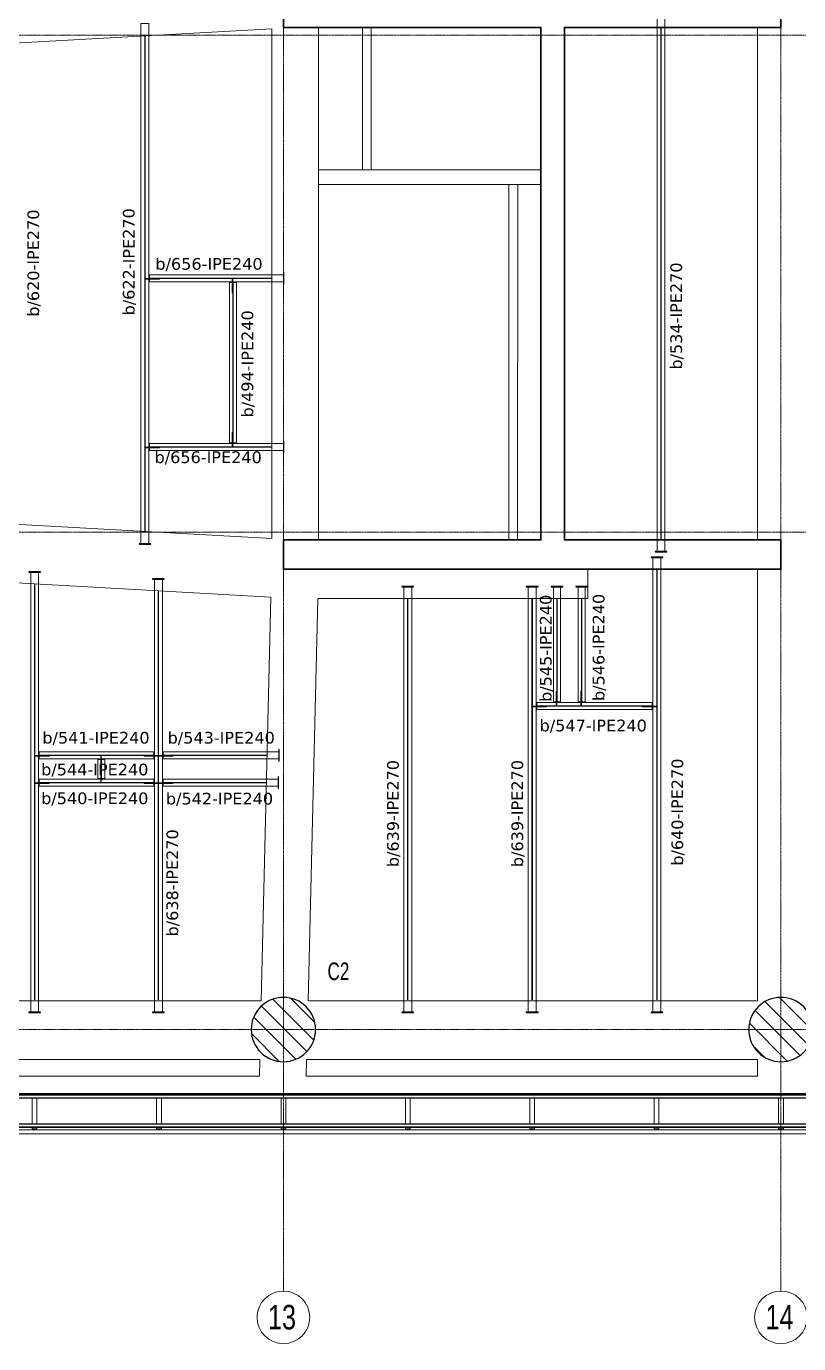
# Model space of a CAD drawing. Header units: millimetres. Extents: x -900 to 77642, y -21218 to 30657.
# Drawn here: x 51505 to 64699, y -5370 to 17150 of the extents above; entities that cross this region are included whole.
import ezdxf

# ---------------------------------------------------------------- set-up
doc = ezdxf.new("R2010")
doc.units = ezdxf.units.MM
doc.header["$LTSCALE"] = 0.9
doc.linetypes.add('Grid Line', pattern=[3.33375, 1.905, -0.47625, 0.47625, -0.47625])
for name, color, linetype, lineweight in [('0-1', 7, 'Continuous', 5), ('A_ALMA', 255, 'Continuous', 5), ('E_COLUMNAS', 1, 'Continuous', 18), ('E_COLUMNAS-3', 1, 'Continuous', 35), ('E_COLUMNAS-4', 1, 'Continuous', 25), ('E_EJES', 8, 'Continuous', 9), ('E_EJES-1', 8, 'Grid Line', 9), ('E_MUROS-1', 2, 'Continuous', 35), ('E_TEXTO', 3, 'Continuous', 9), ('E_VIGAS', 5, 'Continuous', 9), ('E_VIGAS-1', 5, 'Continuous', 5), ('E_VIGAS-2', 10, 'Continuous', 25), ('P-PLATINA', 6, 'Continuous', 15), ('S-STRS', 31, 'Continuous', 9), ('VIGAS_HCB', 253, 'Continuous', 15)]:
    doc.layers.add(name, color=color, linetype=linetype, lineweight=lineweight)
doc.styles.add('Arial Narrow', font='', dxfattribs={"width": 0.85, "height": 0.3})
doc.styles.add('Swis721 LtCn BT', font='swisscl.ttf', dxfattribs={"height": 0.42})
doc.styles.add('VERDANA', font='verdana.ttf')
doc.styles.get('Arial Narrow').set_extended_font_data('Arial Narrow')

# ---------------------------------------------------------------- blocks, each defined once
blk = doc.blocks.new('EST_SFM_VIGA-METALICA-SECCION-C - EST_SFM_VIGA-METALICA-UPN100-1527742-_42_00m_N_E_-NIVEL-11 DOC')
at = {"layer": 'E_VIGAS-2'}
for p, q in [((34.044, 0.018), (-34.827, 0.018)), ((-34.827, -0.032), (34.044, -0.032))]:
    blk.add_line(p, q, dxfattribs=at)
blk = doc.blocks.new('EST_SFM_VIGA-METALICA-SECCION-C - EST_SFM_VIGA-METALICA-UPN100-1527772-_42_00m_N_E_-NIVEL-11 DOC')
at = {"layer": 'E_VIGAS-2'}
for p, q in [((34.942, 0.032), (-34.929, 0.032)), ((-34.929, -0.018), (34.942, -0.018))]:
    blk.add_line(p, q, dxfattribs=at)
blk = doc.blocks.new('EST_SFM_VIGA-METALICA-SECCION-C - EST_SFM_VIGA-METALICA-UPN160-1579051-_42_00m_N_E_-NIVEL-11 DOC')
at = {"layer": 'E_VIGAS-1'}
for p, q in [((30.107, 0.047), (-30.264, 0.047)), ((-30.269, -0.018), (30.113, -0.018))]:
    blk.add_line(p, q, dxfattribs=at)
blk = doc.blocks.new('DCTIB_CNI_EST_MOD-1A-FAC_0001_rvt-1-_42_00m_N_E_-NIVEL-11 DOC')
at = {"layer": 'E_VIGAS-1'}
for p, q in [((-27.454, 139.567), (-27.372, 139.567)), ((-27.454, 139.567), (-27.454, 139.545)), ((-27.454, 139.495), (-27.454, 139.045)), ((-27.372, 139.567), (-27.372, 139.545)), ((-27.372, 139.495), (-27.372, 139.045)), ((-25.328, 139.567), (-25.246, 139.567)), ((-25.328, 139.567), (-25.328, 139.545)), ((-25.328, 139.495), (-25.328, 139.045)), ((-25.246, 139.567), (-25.246, 139.545)), ((-25.246, 139.495), (-25.246, 139.045)), ((-23.203, 139.567), (-23.121, 139.567)), ((-23.203, 139.567), (-23.203, 139.545)), ((-23.203, 139.495), (-23.203, 139.045)), ((-23.121, 139.567), (-23.121, 139.545)), ((-23.121, 139.495), (-23.121, 139.045)), ((-21.078, 139.567), (-20.996, 139.567)), ((-21.078, 139.545), (-21.078, 139.567)), ((-21.078, 139.045), (-21.078, 139.495)), ((-20.996, 139.545), (-20.996, 139.567)), ((-20.996, 139.045), (-20.996, 139.495)), ((-18.953, 139.567), (-18.871, 139.567)), ((-18.953, 139.567), (-18.953, 139.545)), ((-18.953, 139.495), (-18.953, 139.045)), ((-18.871, 139.567), (-18.871, 139.545)), ((-18.871, 139.495), (-18.871, 139.045)), ((-16.828, 139.567), (-16.746, 139.567)), ((-16.828, 139.567), (-16.828, 139.545)), ((-16.828, 139.495), (-16.828, 139.045)), ((-16.746, 139.567), (-16.746, 139.545)), ((-16.746, 139.495), (-16.746, 139.045)), ((-14.703, 139.567), (-14.621, 139.567)), ((-14.703, 139.567), (-14.703, 139.545)), ((-14.703, 139.495), (-14.703, 139.045)), ((-14.621, 139.567), (-14.621, 139.545)), ((-14.621, 139.495), (-14.621, 139.045)), ((-27.454, 138.995), (-27.454, 138.967)), ((-27.454, 138.967), (-27.372, 138.967)), ((-27.454, 138.966), (-27.454, 138.967)), ((-27.426, 138.966), (-27.454, 138.966)), ((-27.415, 138.961), (-27.415, 138.966)), ((-27.415, 138.947), (-27.415, 138.961)), ((-27.41, 138.966), (-27.41, 138.961)), ((-27.41, 138.961), (-27.41, 138.947)), ((-27.372, 138.966), (-27.399, 138.966)), ((-27.372, 138.995), (-27.372, 138.967)), ((-27.372, 138.967), (-27.372, 138.966)), ((-25.328, 138.995), (-25.328, 138.967)), ((-25.328, 138.967), (-25.246, 138.967)), ((-25.328, 138.966), (-25.328, 138.967)), ((-25.3, 138.966), (-25.328, 138.966)), ((-25.29, 138.961), (-25.29, 138.966)), ((-25.29, 138.947), (-25.29, 138.961)), ((-25.285, 138.966), (-25.285, 138.961)), ((-25.285, 138.961), (-25.285, 138.947)), ((-25.246, 138.966), (-25.274, 138.966)), ((-25.246, 138.995), (-25.246, 138.967)), ((-25.246, 138.967), (-25.246, 138.966)), ((-23.203, 138.995), (-23.203, 138.967)), ((-23.203, 138.967), (-23.121, 138.967)), ((-23.203, 138.966), (-23.203, 138.967)), ((-23.175, 138.966), (-23.203, 138.966)), ((-23.164, 138.961), (-23.164, 138.966)), ((-23.164, 138.947), (-23.164, 138.961)), ((-23.159, 138.966), (-23.159, 138.961)), ((-23.159, 138.961), (-23.159, 138.947)), ((-23.121, 138.966), (-23.149, 138.966)), ((-23.121, 138.995), (-23.121, 138.967)), ((-23.121, 138.967), (-23.121, 138.966)), ((-21.078, 138.967), (-21.078, 138.995)), ((-21.078, 138.966), (-21.078, 138.967)), ((-21.078, 138.967), (-20.996, 138.967)), ((-21.05, 138.966), (-21.078, 138.966)), ((-21.04, 138.961), (-21.04, 138.966)), ((-21.04, 138.947), (-21.04, 138.961)), ((-21.035, 138.966), (-21.035, 138.961)), ((-21.035, 138.961), (-21.035, 138.947)), ((-20.996, 138.966), (-21.024, 138.966)), ((-20.996, 138.967), (-20.996, 138.995)), ((-20.996, 138.967), (-20.996, 138.966)), ((-18.953, 138.995), (-18.953, 138.967)), ((-18.953, 138.967), (-18.871, 138.967)), ((-18.953, 138.966), (-18.953, 138.967)), ((-18.925, 138.966), (-18.953, 138.966)), ((-18.915, 138.961), (-18.915, 138.966)), ((-18.915, 138.947), (-18.915, 138.961)), ((-18.91, 138.966), (-18.91, 138.961)), ((-18.91, 138.961), (-18.91, 138.947)), ((-18.871, 138.966), (-18.899, 138.966)), ((-18.871, 138.995), (-18.871, 138.967)), ((-18.871, 138.967), (-18.871, 138.966)), ((-16.828, 138.995), (-16.828, 138.967)), ((-16.828, 138.967), (-16.746, 138.967)), ((-16.828, 138.966), (-16.828, 138.967)), ((-16.8, 138.966), (-16.828, 138.966)), ((-16.79, 138.961), (-16.79, 138.966)), ((-16.79, 138.947), (-16.79, 138.961)), ((-16.785, 138.966), (-16.785, 138.961)), ((-16.785, 138.961), (-16.785, 138.947)), ((-16.746, 138.966), (-16.774, 138.966)), ((-16.746, 138.995), (-16.746, 138.967)), ((-16.746, 138.967), (-16.746, 138.966)), ((-14.703, 138.995), (-14.703, 138.967)), ((-14.621, 138.967), (-14.703, 138.967)), ((-14.703, 138.967), (-14.621, 138.967)), ((-14.703, 138.966), (-14.703, 138.967)), ((-14.675, 138.966), (-14.703, 138.966)), ((-14.665, 138.961), (-14.665, 138.966)), ((-14.665, 138.947), (-14.665, 138.961)), ((-14.66, 138.966), (-14.66, 138.961)), ((-14.66, 138.961), (-14.66, 138.947)), ((-14.621, 138.966), (-14.649, 138.966)), ((-14.621, 138.995), (-14.621, 138.967)), ((-14.621, 138.967), (-14.621, 138.966))]:
    blk.add_line(p, q, dxfattribs=at)
for points, knots in [([(-27.415, 138.961), (-27.415, 138.962), (-27.415, 138.963), (-27.417, 138.965), (-27.419, 138.965), (-27.42, 138.966), (-27.421, 138.966), (-27.423, 138.966), (-27.424, 138.966), (-27.426, 138.966)], [0, 0, 0, 0, 0.285714, 0.428571, 0.571429, 0.678571, 0.732143, 0.785714, 1, 1, 1, 1]), ([(-27.426, 138.966), (-27.425, 138.966), (-27.423, 138.966), (-27.421, 138.966), (-27.419, 138.965), (-27.417, 138.964), (-27.415, 138.963), (-27.415, 138.962), (-27.415, 138.961)], [0, 0, 0, 0, 0.142857, 0.285714, 0.428571, 0.571429, 0.785714, 1, 1, 1, 1]), ([(-27.41, 138.961), (-27.41, 138.962), (-27.41, 138.963), (-27.408, 138.965), (-27.407, 138.965), (-27.405, 138.966), (-27.404, 138.966), (-27.402, 138.966), (-27.401, 138.966), (-27.399, 138.966)], [0, 0, 0, 0, 0.285714, 0.428571, 0.571429, 0.678571, 0.732143, 0.785714, 1, 1, 1, 1]), ([(-27.399, 138.966), (-27.4, 138.966), (-27.402, 138.966), (-27.404, 138.966), (-27.406, 138.965), (-27.408, 138.964), (-27.41, 138.963), (-27.41, 138.962), (-27.41, 138.961)], [0, 0, 0, 0, 0.142857, 0.285714, 0.428571, 0.571429, 0.785714, 1, 1, 1, 1]), ([(-25.29, 138.961), (-25.29, 138.962), (-25.29, 138.963), (-25.292, 138.965), (-25.293, 138.965), (-25.295, 138.966), (-25.296, 138.966), (-25.297, 138.966), (-25.299, 138.966), (-25.3, 138.966)], [0, 0, 0, 0, 0.285714, 0.428571, 0.571429, 0.678571, 0.732143, 0.785714, 1, 1, 1, 1]), ([(-25.3, 138.966), (-25.299, 138.966), (-25.298, 138.966), (-25.295, 138.966), (-25.293, 138.965), (-25.291, 138.964), (-25.29, 138.963), (-25.29, 138.962), (-25.29, 138.961)], [0, 0, 0, 0, 0.142857, 0.285714, 0.428571, 0.571429, 0.785714, 1, 1, 1, 1]), ([(-25.285, 138.961), (-25.285, 138.962), (-25.284, 138.963), (-25.283, 138.965), (-25.281, 138.965), (-25.28, 138.966), (-25.279, 138.966), (-25.277, 138.966), (-25.275, 138.966), (-25.274, 138.966)], [0, 0, 0, 0, 0.285714, 0.428571, 0.571429, 0.678571, 0.732143, 0.785714, 1, 1, 1, 1]), ([(-25.274, 138.966), (-25.275, 138.966), (-25.276, 138.966), (-25.279, 138.966), (-25.281, 138.965), (-25.283, 138.964), (-25.284, 138.963), (-25.285, 138.962), (-25.285, 138.961)], [0, 0, 0, 0, 0.142857, 0.285714, 0.428571, 0.571429, 0.785714, 1, 1, 1, 1]), ([(-23.164, 138.961), (-23.164, 138.962), (-23.165, 138.963), (-23.166, 138.965), (-23.168, 138.965), (-23.169, 138.966), (-23.17, 138.966), (-23.172, 138.966), (-23.174, 138.966), (-23.175, 138.966)], [0, 0, 0, 0, 0.285714, 0.428571, 0.571429, 0.678571, 0.732143, 0.785714, 1, 1, 1, 1]), ([(-23.175, 138.966), (-23.174, 138.966), (-23.173, 138.966), (-23.17, 138.966), (-23.168, 138.965), (-23.166, 138.964), (-23.165, 138.963), (-23.164, 138.962), (-23.164, 138.961)], [0, 0, 0, 0, 0.142857, 0.285714, 0.428571, 0.571429, 0.785714, 1, 1, 1, 1]), ([(-23.159, 138.961), (-23.159, 138.962), (-23.159, 138.963), (-23.157, 138.965), (-23.156, 138.965), (-23.154, 138.966), (-23.153, 138.966), (-23.152, 138.966), (-23.15, 138.966), (-23.149, 138.966)], [0, 0, 0, 0, 0.285714, 0.428571, 0.571429, 0.678571, 0.732143, 0.785714, 1, 1, 1, 1]), ([(-23.149, 138.966), (-23.15, 138.966), (-23.151, 138.966), (-23.154, 138.966), (-23.156, 138.965), (-23.158, 138.964), (-23.159, 138.963), (-23.159, 138.962), (-23.159, 138.961)], [0, 0, 0, 0, 0.142857, 0.285714, 0.428571, 0.571429, 0.785714, 1, 1, 1, 1]), ([(-21.05, 138.966), (-21.049, 138.966), (-21.048, 138.966), (-21.045, 138.966), (-21.043, 138.965), (-21.041, 138.964), (-21.04, 138.963), (-21.04, 138.962), (-21.04, 138.961)], [0, 0, 0, 0, 0.142857, 0.285714, 0.428571, 0.571429, 0.785714, 1, 1, 1, 1]), ([(-21.04, 138.961), (-21.04, 138.962), (-21.04, 138.963), (-21.042, 138.965), (-21.043, 138.965), (-21.045, 138.966), (-21.046, 138.966), (-21.047, 138.966), (-21.049, 138.966), (-21.05, 138.966)], [0, 0, 0, 0, 0.285714, 0.428571, 0.571429, 0.678571, 0.732143, 0.785714, 1, 1, 1, 1]), ([(-21.024, 138.966), (-21.025, 138.966), (-21.026, 138.966), (-21.029, 138.966), (-21.031, 138.965), (-21.033, 138.964), (-21.034, 138.963), (-21.035, 138.962), (-21.035, 138.961)], [0, 0, 0, 0, 0.142857, 0.285714, 0.428571, 0.571429, 0.785714, 1, 1, 1, 1]), ([(-21.035, 138.961), (-21.035, 138.962), (-21.034, 138.963), (-21.033, 138.965), (-21.031, 138.965), (-21.03, 138.966), (-21.029, 138.966), (-21.027, 138.966), (-21.025, 138.966), (-21.024, 138.966)], [0, 0, 0, 0, 0.285714, 0.428571, 0.571429, 0.678571, 0.732143, 0.785714, 1, 1, 1, 1]), ([(-18.915, 138.961), (-18.915, 138.962), (-18.915, 138.963), (-18.917, 138.965), (-18.918, 138.965), (-18.92, 138.966), (-18.921, 138.966), (-18.922, 138.966), (-18.924, 138.966), (-18.925, 138.966)], [0, 0, 0, 0, 0.285714, 0.428571, 0.571429, 0.678571, 0.732143, 0.785714, 1, 1, 1, 1]), ([(-18.925, 138.966), (-18.924, 138.966), (-18.923, 138.966), (-18.92, 138.966), (-18.918, 138.965), (-18.916, 138.964), (-18.915, 138.963), (-18.915, 138.962), (-18.915, 138.961)], [0, 0, 0, 0, 0.142857, 0.285714, 0.428571, 0.571429, 0.785714, 1, 1, 1, 1]), ([(-18.91, 138.961), (-18.91, 138.962), (-18.909, 138.963), (-18.908, 138.965), (-18.906, 138.965), (-18.905, 138.966), (-18.904, 138.966), (-18.902, 138.966), (-18.9, 138.966), (-18.899, 138.966)], [0, 0, 0, 0, 0.285714, 0.428571, 0.571429, 0.678571, 0.732143, 0.785714, 1, 1, 1, 1]), ([(-18.899, 138.966), (-18.9, 138.966), (-18.901, 138.966), (-18.904, 138.966), (-18.906, 138.965), (-18.908, 138.964), (-18.909, 138.963), (-18.91, 138.962), (-18.91, 138.961)], [0, 0, 0, 0, 0.142857, 0.285714, 0.428571, 0.571429, 0.785714, 1, 1, 1, 1]), ([(-16.79, 138.961), (-16.79, 138.962), (-16.79, 138.963), (-16.792, 138.965), (-16.793, 138.965), (-16.795, 138.966), (-16.796, 138.966), (-16.797, 138.966), (-16.799, 138.966), (-16.8, 138.966)], [0, 0, 0, 0, 0.285714, 0.428571, 0.571429, 0.678571, 0.732143, 0.785714, 1, 1, 1, 1]), ([(-16.8, 138.966), (-16.799, 138.966), (-16.798, 138.966), (-16.795, 138.966), (-16.793, 138.965), (-16.791, 138.964), (-16.79, 138.963), (-16.79, 138.962), (-16.79, 138.961)], [0, 0, 0, 0, 0.142857, 0.285714, 0.428571, 0.571429, 0.785714, 1, 1, 1, 1]), ([(-16.785, 138.961), (-16.785, 138.962), (-16.784, 138.963), (-16.783, 138.965), (-16.781, 138.965), (-16.78, 138.966), (-16.779, 138.966), (-16.777, 138.966), (-16.775, 138.966), (-16.774, 138.966)], [0, 0, 0, 0, 0.285714, 0.428571, 0.571429, 0.678571, 0.732143, 0.785714, 1, 1, 1, 1]), ([(-16.774, 138.966), (-16.775, 138.966), (-16.776, 138.966), (-16.779, 138.966), (-16.781, 138.965), (-16.783, 138.964), (-16.784, 138.963), (-16.785, 138.962), (-16.785, 138.961)], [0, 0, 0, 0, 0.142857, 0.285714, 0.428571, 0.571429, 0.785714, 1, 1, 1, 1]), ([(-14.665, 138.961), (-14.665, 138.962), (-14.665, 138.963), (-14.667, 138.965), (-14.668, 138.965), (-14.67, 138.966), (-14.671, 138.966), (-14.672, 138.966), (-14.674, 138.966), (-14.675, 138.966)], [0, 0, 0, 0, 0.285714, 0.428571, 0.571429, 0.678571, 0.732143, 0.785714, 1, 1, 1, 1]), ([(-14.675, 138.966), (-14.674, 138.966), (-14.673, 138.966), (-14.67, 138.966), (-14.668, 138.965), (-14.666, 138.964), (-14.665, 138.963), (-14.665, 138.962), (-14.665, 138.961)], [0, 0, 0, 0, 0.142857, 0.285714, 0.428571, 0.571429, 0.785714, 1, 1, 1, 1]), ([(-14.66, 138.961), (-14.66, 138.962), (-14.659, 138.963), (-14.658, 138.965), (-14.656, 138.965), (-14.655, 138.966), (-14.654, 138.966), (-14.652, 138.966), (-14.65, 138.966), (-14.649, 138.966)], [0, 0, 0, 0, 0.285714, 0.428571, 0.571429, 0.678571, 0.732143, 0.785714, 1, 1, 1, 1]), ([(-14.649, 138.966), (-14.65, 138.966), (-14.651, 138.966), (-14.654, 138.966), (-14.656, 138.965), (-14.658, 138.964), (-14.659, 138.963), (-14.66, 138.962), (-14.66, 138.961)], [0, 0, 0, 0, 0.142857, 0.285714, 0.428571, 0.571429, 0.785714, 1, 1, 1, 1])]:
    blk.add_open_spline(points, degree=3, knots=knots, dxfattribs=at)
at = {"layer": 'E_VIGAS-2'}
for p, q in [((-74.597, 139.545), (-5.727, 139.545)), ((-5.727, 139.545), (-74.597, 139.545)), ((-5.177, 138.995), (-75.147, 138.995)), ((-75.147, 138.995), (-5.177, 138.995))]:
    blk.add_line(p, q, dxfattribs=at)
at = {"layer": 'E_VIGAS-1'}
blk.add_blockref('EST_SFM_VIGA-METALICA-SECCION-C - EST_SFM_VIGA-METALICA-UPN160-1579051-_42_00m_N_E_-NIVEL-11 DOC', (-40.084, 138.9), dxfattribs=at)
at = {"layer": 'E_VIGAS-2'}
for name, p in [('EST_SFM_VIGA-METALICA-SECCION-C - EST_SFM_VIGA-METALICA-UPN100-1527742-_42_00m_N_E_-NIVEL-11 DOC', (-39.77, 139.527)), ('EST_SFM_VIGA-METALICA-SECCION-C - EST_SFM_VIGA-METALICA-UPN100-1527772-_42_00m_N_E_-NIVEL-11 DOC', (-40.169, 139.013))]:
    blk.add_blockref(name, p, dxfattribs=at)
blk = doc.blocks.new('EST_SCM_COLUMNA-SECCION-CIRCULAR - EST_SCM_COLUMNA-CONCRETO-CIRCULAR_Ø_110cm-V15-_42_00m_N_E_-NIVEL-11 DOC')
at = {"layer": 'E_COLUMNAS'}
h = blk.add_hatch(dxfattribs=at)
h.set_pattern_fill('FP_12', color=256, style=0, pattern_type=2)
h.set_pattern_definition([(135, (23.162, -140.662), (-0.15909903, -0.15909903), [])])
h.paths.add_polyline_path([(-0.041, -0.548), (0.041, -0.548), (0.122, -0.536), (0.201, -0.512), (0.275, -0.476), (0.343, -0.43), (0.403, -0.374), (0.454, -0.31), (0.496, -0.239), (0.526, -0.162), (0.544, -0.082), (0.55, 0), (0.544, 0.082), (0.526, 0.162), (0.496, 0.239), (0.454, 0.31), (0.403, 0.374), (0.343, 0.43), (0.275, 0.476), (0.201, 0.512), (0.122, 0.536), (0.041, 0.548), (-0.041, 0.548), (-0.122, 0.536), (-0.201, 0.512), (-0.275, 0.476), (-0.343, 0.43), (-0.403, 0.374), (-0.454, 0.31), (-0.496, 0.239), (-0.526, 0.162), (-0.544, 0.082), (-0.55, 0), (-0.544, -0.082), (-0.526, -0.162), (-0.496, -0.239), (-0.454, -0.31), (-0.403, -0.374), (-0.343, -0.43), (-0.275, -0.476), (-0.201, -0.512), (-0.122, -0.536)])
at = {"layer": 'E_COLUMNAS-4'}
for start, end in [(360, 180), (180, 360)]:
    blk.add_arc((0, 0), 0.55, start, end, dxfattribs=at)
blk = doc.blocks.new('EST_SCM_COLUMNA-SECCION-CIRCULAR - EST_SCM_COLUMNA-CONCRETO-CIRCULAR_Ø_110cm-V16-_42_00m_N_E_-NIVEL-11 DOC')
at = {"layer": 'E_COLUMNAS'}
h = blk.add_hatch(dxfattribs=at)
h.set_pattern_fill('FP_13', color=256, style=0, pattern_type=2)
h.set_pattern_definition([(135, (14.662, -140.662), (-0.15909903, -0.15909903), [])])
h.paths.add_polyline_path([(0.041, -0.548), (0.122, -0.536), (0.201, -0.512), (0.275, -0.476), (0.343, -0.43), (0.403, -0.374), (0.454, -0.31), (0.496, -0.239), (0.526, -0.162), (0.544, -0.082), (0.55, 0), (0.544, 0.082), (0.526, 0.162), (0.496, 0.239), (0.454, 0.31), (0.403, 0.374), (0.343, 0.43), (0.275, 0.476), (0.201, 0.512), (0.122, 0.536), (0.041, 0.548), (-0.041, 0.548), (-0.122, 0.536), (-0.201, 0.512), (-0.275, 0.476), (-0.343, 0.43), (-0.403, 0.374), (-0.454, 0.31), (-0.496, 0.239), (-0.526, 0.162), (-0.544, 0.082), (-0.55, 0), (-0.544, -0.082), (-0.526, -0.162), (-0.496, -0.239), (-0.454, -0.31), (-0.403, -0.374), (-0.343, -0.43), (-0.275, -0.476), (-0.201, -0.512), (-0.122, -0.536), (-0.041, -0.548)])
at = {"layer": 'E_COLUMNAS-4'}
for start, end in [(360, 180), (180, 360)]:
    blk.add_arc((0, 0), 0.55, start, end, dxfattribs=at)
blk = doc.blocks.new('Grid - CNI_NOMBRE EJES-372759-_42_00m_N_E_-NIVEL-11 DOC')
at = {"layer": 'E_EJES'}
blk.add_circle((0, 0), 0.003, dxfattribs=at)

msp = doc.modelspace()

# ---------------------------------------------------------------- linework, layer by layer
at = {"layer": 'A_ALMA'}
for p, q in [((62343.3, 8380.2), (62343.3, 17120.2)), ((62349.9, 8380.2), (62349.9, 17120.2)), ((53527.2, 8511.4), (53527.2, 16989.4)), ((53533.8, 8511.4), (53533.8, 16989.4)), ((53608, 12843.3), (55687.7, 12843.3)), ((53608, 12837.1), (55687.7, 12837.1)), ((55033.7, 10028.4), (55033.7, 12770.2)), ((55039.9, 10028.4), (55039.9, 12767.5)), ((53610.7, 9961.1), (55687.7, 9961.1)), ((53610.7, 9954.9), (55687.7, 9954.9)), ((62273.4, 510), (62273.4, 7860.2)), ((62280, 510), (62280, 7860.2)), ((51643.4, 510), (51643.4, 7608.6)), ((51650, 510), (51650, 7608.6)), ((53758.6, 510), (53758.6, 7490.4)), ((53765.2, 510), (53765.2, 7490.4)), ((58018.4, 510), (58018.4, 7360.2)), ((58025, 510), (58025, 7360.2)), ((60143.4, 510), (60143.4, 7360.2)), ((60150, 510), (60150, 7360.2)), ((60568.6, 5600.2), (60568.6, 7360.2)), ((60574.8, 5600.2), (60574.8, 7360.2)), ((60988.6, 5600.2), (60988.6, 7360.2)), ((60994.8, 5600.2), (60994.8, 7360.2)), ((60224.2, 5533.3), (62196.5, 5533.3)), ((60224.2, 5527.1), (62196.5, 5527.1)), ((51725.2, 4691.9), (53685.4, 4691.9)), ((51725.2, 4685.7), (53685.4, 4685.7)), ((52784.8, 4289.2), (52784.8, 4619.2)), ((52791, 4289.2), (52791, 4619.2)), ((53840.5, 4692.3), (55609.2, 4692.3)), ((53840.5, 4686.1), (55609.2, 4686.1)), ((51725.2, 4222.3), (53685.4, 4222.3)), ((51725.2, 4216.1), (53685.4, 4216.1)), ((53840.5, 4222.3), (55597.4, 4222.3)), ((53840.5, 4216.1), (55597.4, 4216.1))]:
    msp.add_line(p, q, dxfattribs=at)
at = {"layer": 'E_EJES-1'}
for p, q in [((55896.7, -4469.6), (55896.7, 29756.6)), ((64396.7, -4469.6), (64396.7, 29756.6)), ((0, 17000), (76742, 17000)), ((0, 8500), (76742, 8500)), ((0, 0), (76742, 0))]:
    msp.add_line(p, q, dxfattribs=at)
at = {"layer": 'E_MUROS-1'}
msp.add_lwpolyline([(64396.9, 17630.2), (64396.9, 17130.2), (60696.9, 17130.2), (60696.9, 8370.2), (64396.9, 8370.2), (64396.9, 7870.2), (55896.9, 7870.2), (55896.9, 8370.2), (60296.9, 8370.2), (60296.9, 17130.2), (55896.9, 17130.2), (55896.9, 17630.2)], close=True, dxfattribs=at)
at = {"layer": 'E_VIGAS', "color": 30, "true_color": 0xf26722}
for p, q in [((63998, 8370.2), (63998, 17120.3)), ((60296.9, 14697.9), (56496.9, 14697.9)), ((60296.9, 14447.9), (56496.9, 14447.9)), ((59748.9, 14447.9), (59748.7, 8367.9)), ((59898.9, 14447.9), (59898.7, 8367.9))]:
    msp.add_line(p, q, dxfattribs=at)
msp.add_lwpolyline([(10997.7, 26595.9), (10997.8, -1095.9), (66798, -1095.8), (66797.9, 26595.9)], close=True, dxfattribs=at)
for points in [[(55897.9, 17130.2), (56497.7, 17130.2), (56497.7, 8370.2), (56497.7, 8370.2)], [(57396.9, 17127.8), (57396.9, 14697.9), (57246.9, 14697.9), (57246.9, 17127.8)], [(55697.7, 17106.6), (47697.7, 16661.1), (47697.7, 8840.8), (55697.7, 8393.9), (55697.7, 17106.6)]]:
    msp.add_lwpolyline(points, dxfattribs=at)
for points in [[(55517.9, 490.2), (55683.7, 7393.1), (47697.7, 7839.3), (47697.7, 490.2, 0.4142136), (47697.9, 490), (55517.7, 490, 0.407195)], [(55493.6, -510), (47697.9, -510, 0.4142136), (47697.7, -510.2), (47697.7, -795.9), (55487, -795.9), (55493.8, -510.2, 0.4212671)], [(63997.8, -510), (56294.2, -510, 0.407195), (56294, -510.2), (56287.2, -795.9), (63998, -795.9), (63998, -510.2, 0.4142131)]]:
    msp.add_lwpolyline(points, format="xyb", close=True, dxfattribs=at)
msp.add_lwpolyline([(61097.7, 7860.2), (61097.7, 7370.2), (60632.6, 7370.2), (56483.4, 7370.2), (56318.1, 490.2, 0.4212671), (56318.3, 490), (63997.8, 490, 0.4142141), (63998, 490.2), (63998, 7860.2)], format="xyb", dxfattribs=at)
at = {"layer": 'E_VIGAS-2', "color": 8}
for points in [[(55897.7, 12948.8), (55897.7, 12748.8), (55903.7, 12748.8), (55903.7, 12948.8)], [(55897.7, 10058.6), (55897.7, 9858.6), (55903.7, 9858.6), (55903.7, 10058.6)], [(53630.5, 8301.4), (53430.5, 8301.4), (53430.5, 8295.4), (53630.5, 8295.4)], [(62446.6, 8170.2), (62246.6, 8170.2), (62246.6, 8164.2), (62446.6, 8164.2)], [(62376.7, 8076.2), (62176.7, 8076.2), (62176.7, 8070.2), (62376.7, 8070.2)], [(51746.7, 7824.6), (51546.7, 7824.6), (51546.7, 7818.6), (51746.7, 7818.6)], [(53861.9, 7706.4), (53661.9, 7706.4), (53661.9, 7700.4), (53861.9, 7700.4)], [(58121.7, 7576.2), (57921.7, 7576.2), (57921.7, 7570.2), (58121.7, 7570.2)], [(60246.7, 7576.2), (60046.7, 7576.2), (60046.7, 7570.2), (60246.7, 7570.2)], [(60671.7, 7576.2), (60471.7, 7576.2), (60471.7, 7570.2), (60671.7, 7570.2)], [(61091.7, 7576.2), (60891.7, 7576.2), (60891.7, 7570.2), (61091.7, 7570.2)], [(55818.7, 4789.2), (55818.7, 4589.2), (55824.7, 4589.2), (55824.7, 4789.2)], [(55807.4, 4319.2), (55807.4, 4119.2), (55813.4, 4119.2), (55813.4, 4319.2)], [(51746.7, 300), (51546.7, 300), (51546.7, 294), (51746.7, 294)], [(53861.9, 300), (53661.9, 300), (53661.9, 294), (53861.9, 294)], [(58121.7, 300), (57921.7, 300), (57921.7, 294), (58121.7, 294)], [(60246.7, 300), (60046.7, 300), (60046.7, 294), (60246.7, 294)], [(62376.7, 300), (62176.7, 300), (62176.7, 294), (62376.7, 294)]]:
    msp.add_lwpolyline(points, close=True, dxfattribs=at)
at = {"layer": 'P-PLATINA'}
for points in [[(53777.8, 12837.1), (53777.8, 12827.1), (53533.8, 12827.1), (53533.8, 12837.1)], [(55023.7, 12593.1), (55033.7, 12593.1), (55033.7, 12837.1), (55023.7, 12837.1)], [(55023.7, 10205.1), (55033.7, 10205.1), (55033.7, 9961.1), (55023.7, 9961.1)], [(53778.6, 9954.9), (53778.6, 9944.9), (53534.6, 9944.9), (53534.6, 9954.9)], [(60558.6, 5777), (60568.6, 5777), (60568.6, 5533), (60558.6, 5533)], [(60979.6, 5777), (60989.6, 5777), (60989.6, 5533), (60979.6, 5533)], [(60394, 5527.1), (60394, 5517.1), (60150, 5517.1), (60150, 5527.1)], [(62029.4, 5527.1), (62029.4, 5517.1), (62273.4, 5517.1), (62273.4, 5527.1)], [(51651, 4685.7), (51651, 4675.7), (51895, 4675.7), (51895, 4685.7)], [(52784.9, 4467.4), (52784.9, 4687.2), (52774.9, 4687.2), (52774.9, 4467.4)], [(53759.6, 4685.7), (53759.6, 4675.7), (53515.6, 4675.7), (53515.6, 4685.7)], [(54010.2, 4686.1), (54010.2, 4676.1), (53766.2, 4676.1), (53766.2, 4686.1)], [(52774.9, 4443.2), (52784.9, 4443.2), (52784.9, 4223.4), (52774.9, 4223.4)], [(51650.8, 4216.1), (51650.8, 4206.1), (51894.8, 4206.1), (51894.8, 4216.1)], [(53759.6, 4216.1), (53759.6, 4206.1), (53515.6, 4206.1), (53515.6, 4216.1)], [(54010.2, 4216.1), (54010.2, 4206.1), (53766.2, 4206.1), (53766.2, 4216.1)]]:
    msp.add_lwpolyline(points, close=True, dxfattribs=at)
at = {"layer": 'S-STRS'}
for p, q in [((56496.9, 14450.2), (56496.9, 12956.7)), ((56496.9, 11830.2), (56496.9, 11760.5)), ((56496.9, 9872.6), (56496.9, 9870.2))]:
    msp.add_line(p, q, dxfattribs=at)
at = {"layer": 'VIGAS_HCB'}
for points in [[(53463, 17199.4), (53598, 17199.4), (53598, 8301.4), (53463, 8301.4)], [(62279.1, 8170.2), (62414.1, 8170.2), (62414.5, 17330.2), (62279.5, 17330.2)], [(55897.7, 12780.2), (53608, 12780.2), (53608, 12900.2), (55897.7, 12900.2)], [(54976.9, 10028.4), (55096.9, 10028.4), (55096.9, 12770.2), (54976.9, 12770.2)], [(55897.7, 9898.6), (53608, 9898.5), (53608, 10018.5), (55897.7, 10018.6)], [(62209.2, 8070.2), (62344.2, 8070.2), (62344.2, 300), (62209.2, 300)], [(51579.2, 300), (51714.2, 300), (51714.2, 7818.6), (51579.2, 7818.6)], [(53694.4, 300), (53829.4, 300), (53829.4, 7700.4), (53694.4, 7700.4)], [(57954.2, 7570.2), (58089.2, 7570.2), (58089.2, 300), (57954.2, 300)], [(60079.2, 7570.2), (60214.2, 7570.2), (60214.2, 300), (60079.2, 300)], [(60511.7, 5600.2), (60631.7, 5600.2), (60631.7, 7570.2), (60511.7, 7570.2)], [(60931.7, 5600.2), (61051.7, 5600.2), (61051.7, 7570.2), (60931.7, 7570.2)], [(60224.2, 5470.2), (62199.2, 5470.2), (62199.2, 5590.2), (60224.2, 5590.2)], [(51725.2, 4749.2), (53685.4, 4749.2), (53685.4, 4629.2), (51725.2, 4629.2)], [(55818.7, 4629.2), (53840.5, 4629.2), (53840.5, 4749.2), (55818.7, 4749.2)], [(52727.9, 4619.2), (52847.9, 4619.2), (52847.9, 4289.2), (52727.9, 4289.2)], [(51725.2, 4279.2), (53685.4, 4279.2), (53685.4, 4159.2), (51725.2, 4159.2)], [(55807.4, 4159.2), (53840.5, 4159.2), (53840.5, 4279.2), (55807.4, 4279.2)]]:
    msp.add_lwpolyline(points, close=True, dxfattribs=at)

# ---------------------------------------------------------------- block references
at = {"layer": '0-1', "xscale": 1000, "yscale": 1000, "zscale": 1000}
msp.add_blockref('DCTIB_CNI_EST_MOD-1A-FAC_0001_rvt-1-_42_00m_N_E_-NIVEL-11 DOC', (79058.8, -140662.4), dxfattribs=at)
at = {"layer": 'E_COLUMNAS-3', "xscale": 1000, "yscale": 1000, "zscale": 1000}
for name, p in [('EST_SCM_COLUMNA-SECCION-CIRCULAR - EST_SCM_COLUMNA-CONCRETO-CIRCULAR_Ø_110cm-V15-_42_00m_N_E_-NIVEL-11 DOC', (55896.7, 0)), ('EST_SCM_COLUMNA-SECCION-CIRCULAR - EST_SCM_COLUMNA-CONCRETO-CIRCULAR_Ø_110cm-V16-_42_00m_N_E_-NIVEL-11 DOC', (64396.7, 0))]:
    msp.add_blockref(name, p, dxfattribs=at)
at = {"layer": 'E_EJES', "xscale": 149999.9999999999, "yscale": 149999.9999999999, "zscale": 149999.9999999999}
for p in [(55896.7, -4919.6), (64396.7, -4919.6)]:
    msp.add_blockref('Grid - CNI_NOMBRE EJES-372759-_42_00m_N_E_-NIVEL-11 DOC', p, dxfattribs=at)

# ---------------------------------------------------------------- texts
at = {"layer": 'E_EJES', "char_height": 420, "width": 625.316, "attachment_point": 1, "style": 'Swis721 LtCn BT'}
for s, insert in [('13', (55633.3, -4707)), ('14', (64133.3, -4707))]:
    msp.add_mtext(s, dxfattribs=dict(at, insert=insert))
at = {"layer": 'E_TEXTO', "char_height": 200, "width": 1206.139, "attachment_point": 1, "style": 'VERDANA'}
for s, insert, rotation in [('b/620-IPE270', (51523, 12186.1), 90), ('b/622-IPE270', (53154.5, 12208.2), 90), ('b/656-IPE240', (53709.2, 13189.2), 0.0001), ('b/534-IPE270', (62506.5, 11281.6), 90), ('b/494-IPE240', (55181.3, 10463.4), 90), ('b/656-IPE240', (53695.3, 9884.2), 0.0001), ('b/545-IPE240', (60278.5, 5600.9), 90), ('b/546-IPE240', (61181.4, 5616.3), 90), ('b/639-IPE270', (57667.4, 2775.6), 90), ('b/639-IPE270', (59792.4, 2775.6), 90), ('b/640-IPE270', (62526, 2800.5), 90), ('b/638-IPE270', (53898.5, 1590.9), 90)]:
    msp.add_mtext(s, dxfattribs=dict(at, insert=insert, rotation=rotation))
at = {"layer": 'E_TEXTO', "attachment_point": 1}
for s, insert, char_height, width, style in [('b/547-IPE240', (60273.2, 5297.8), 200, 1206.139, 'VERDANA'), ('b/541-IPE240', (51778.3, 5089.2), 200, 1206.139, 'VERDANA'), ('b/543-IPE240', (53918.3, 5089.2), 200, 1206.139, 'VERDANA'), ('b/544-IPE240', (51758.2, 4545.8), 200, 1206.139, 'VERDANA'), ('b/540-IPE240', (51758.2, 4054), 200, 1206.139, 'VERDANA'), ('b/542-IPE240', (53888.4, 4047.4), 200, 1206.139, 'VERDANA'), ('C2', (56649.8, 1146), 300, 459.968, 'Arial Narrow')]:
    msp.add_mtext(s, dxfattribs=dict(at, insert=insert, char_height=char_height, width=width, style=style))

doc.saveas('drawing.dxf')
